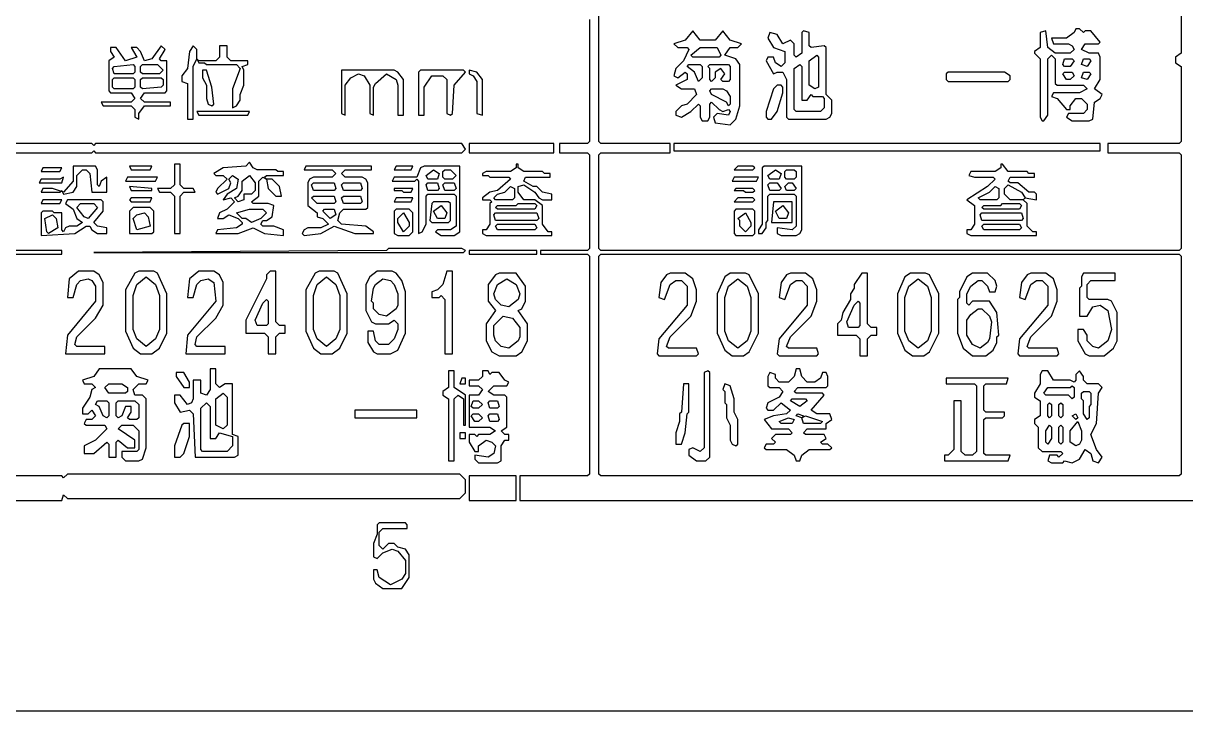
# Model space of a CAD drawing. Header units: millimetres. Extents: x 0 to 421, y 0 to 297.
# Drawn here: x 303.69 to 343, y 0 to 23.24 of the extents above; entities that cross this region are included whole.
import ezdxf

# ---------------------------------------------------------------- set-up
doc = ezdxf.new("R2010")
doc.units = ezdxf.units.MM
doc.layers.add('PAGE', color=8, linetype='Continuous')
doc.layers.add('PDF_TRACE', color=7, linetype='Continuous')

msp = doc.modelspace()

# ---------------------------------------------------------------- linework, layer by layer
at = {"layer": 'PAGE'}
msp.add_lwpolyline([(0, 0), (420.624, 0), (420.624, 296.672), (0, 296.672)], close=True, dxfattribs=at)
at = {"layer": 'PDF_TRACE'}
for points in [[(342.836, 26.861), (342.836, 22.225), (342.646, 22.098), (342.646, 21.908), (342.836, 21.781), (342.836, 19.241), (342.773, 19.177), (340.36, 19.177), (340.36, 18.86), (342.773, 18.86), (342.836, 18.796), (342.836, 15.621), (342.773, 15.558), (323.215, 15.558), (323.151, 15.621), (323.151, 18.796), (323.215, 18.86), (325.564, 18.86), (325.564, 19.177), (323.215, 19.177), (323.151, 19.241), (323.151, 26.861)], [(322.834, 23.368), (322.834, 19.241), (322.77, 19.177), (321.818, 19.177), (321.818, 18.86), (322.77, 18.86), (322.834, 18.796), (322.834, 15.621), (322.77, 15.558), (321.183, 15.558), (321.183, 15.431), (322.77, 15.431), (322.834, 15.367), (322.834, 8.001), (322.77, 7.938), (320.484, 7.938), (320.484, 7.112), (348.234, 7.112)], [(303.212, 18.86), (306.006, 18.86), (306.07, 18.923), (306.133, 18.86), (318.516, 18.86), (318.643, 18.987), (318.516, 19.177), (306.133, 19.177), (306.07, 19.114), (306.006, 19.177), (303.212, 19.177)], [(303.212, 15.431), (304.99, 15.431), (304.99, 15.558), (303.212, 15.558)], [(284.226, 7.112), (304.99, 7.112), (305.054, 7.303), (305.181, 7.176), (318.452, 7.176), (318.643, 7.366), (318.643, 7.811), (318.452, 8.001), (305.181, 8.001), (305.054, 7.874), (304.99, 7.938), (303.212, 7.938)]]:
    msp.add_lwpolyline(points, dxfattribs=at)
for points in [[(326.326, 22.987), (326.072, 22.67), (325.691, 22.543), (325.818, 22.416), (326.136, 22.416), (326.199, 22.352), (326.009, 21.971), (325.755, 21.717), (325.691, 21.463), (325.818, 21.4), (326.072, 21.59), (326.136, 21.527), (326.136, 21.336), (325.755, 21.146), (325.945, 21.019), (326.39, 21.019), (326.453, 20.828), (326.136, 20.511), (325.945, 20.447), (325.755, 20.257), (325.755, 20.13), (325.945, 20.066), (326.263, 20.257), (326.517, 20.511), (326.58, 20.447), (326.58, 20.066), (326.644, 19.939), (326.834, 19.939), (326.898, 20.066), (326.898, 20.511), (326.961, 20.574), (327.215, 20.32), (327.342, 20.257), (327.533, 20.32), (327.596, 20.257), (327.533, 20.13), (327.152, 20.193), (327.025, 20.066), (327.088, 19.876), (327.596, 19.812), (327.787, 20.003), (327.914, 20.447), (327.914, 21.844), (327.787, 22.035), (327.406, 22.162), (327.596, 22.416), (327.85, 22.416), (327.977, 22.543), (327.596, 22.67), (327.342, 22.987), (327.088, 22.67), (326.58, 22.67)], [(328.93, 22.924), (328.866, 22.733), (329.057, 22.416), (329.438, 22.289), (329.438, 21.908), (329.311, 21.781), (329.12, 21.908), (329.057, 22.098), (328.866, 22.098), (328.803, 21.971), (329.057, 21.527), (329.184, 21.59), (329.374, 21.59), (329.501, 21.336), (329.501, 20.066), (329.565, 20.003), (330.835, 20.003), (330.962, 20.066), (331.025, 20.193), (331.025, 20.638), (330.835, 20.828), (330.835, 22.416), (330.771, 22.479), (330.327, 22.416), (330.263, 22.479), (330.263, 22.924), (330.073, 22.987), (330.009, 22.924), (330.009, 22.225), (329.819, 22.098), (329.755, 22.162), (329.755, 22.543), (329.628, 22.67), (329.374, 22.543), (329.184, 22.86)], [(339.788, 22.987), (339.598, 22.987), (339.534, 22.924), (339.407, 23.051), (339.28, 23.051), (339.217, 22.924), (338.963, 22.733), (338.455, 22.733), (338.518, 22.543), (339.026, 22.543), (339.153, 22.479), (339.217, 22.352), (339.09, 22.225), (338.582, 22.225), (338.328, 22.416), (338.264, 22.987), (338.074, 22.924), (338.074, 22.416), (337.883, 22.289), (337.883, 22.225), (338.074, 22.035), (338.074, 20.066), (338.137, 19.939), (338.201, 19.939), (338.328, 20.13), (338.328, 22.035), (338.455, 22.162), (338.582, 22.035), (338.582, 21.209), (338.645, 21.146), (339.534, 21.146), (339.661, 21.019), (339.407, 20.892), (338.518, 20.892), (338.455, 20.765), (338.645, 20.701), (338.963, 20.32), (339.09, 20.32), (339.09, 20.447), (339.28, 20.701), (339.471, 20.701), (339.661, 20.511), (339.661, 20.32), (339.534, 20.193), (339.026, 20.193), (338.963, 20.066), (339.153, 19.939), (339.725, 19.939), (339.852, 20.003), (339.915, 20.574), (340.106, 20.701), (340.169, 20.828), (339.915, 21.019), (340.106, 21.336), (340.106, 22.098), (340.042, 22.225), (339.725, 22.225), (339.471, 22.352), (339.598, 22.543), (340.042, 22.543), (340.106, 22.606)], [(308.483, 22.352), (308.356, 22.479), (308.038, 22.035), (307.784, 21.971), (307.657, 22.289), (307.53, 22.416), (307.34, 22.416), (307.53, 22.098), (307.149, 21.971), (306.832, 22.416), (306.641, 22.416), (306.641, 22.289), (306.768, 22.098), (306.578, 21.971), (306.578, 20.955), (306.641, 20.892), (307.34, 20.892), (307.467, 20.701), (307.34, 20.574), (306.324, 20.574), (306.387, 20.447), (307.34, 20.447), (307.467, 20.32), (307.467, 20.066), (307.594, 20.003), (307.594, 20.193), (307.784, 20.447), (308.673, 20.447), (308.673, 20.574), (307.784, 20.574), (307.657, 20.701), (307.784, 20.892), (308.483, 20.892), (308.546, 20.955), (308.546, 21.971), (308.356, 21.971), (308.292, 22.035)], [(309.435, 22.479), (309.308, 22.289), (309.245, 21.717), (309.054, 21.463), (309.054, 21.273), (309.245, 21.209), (309.245, 20.003), (309.435, 20.003), (309.435, 21.781), (309.562, 22.035), (309.626, 21.908), (309.816, 21.908), (309.88, 21.844), (310.896, 21.844), (311.023, 21.717), (310.769, 21.019), (310.769, 20.384), (310.896, 20.447), (311.023, 20.638), (311.023, 20.828), (311.15, 21.146), (311.15, 21.654), (311.086, 21.781), (311.277, 21.844), (311.277, 21.971), (310.705, 21.971), (310.578, 22.098), (310.578, 22.479), (310.324, 22.479), (310.324, 22.098), (310.197, 21.971), (309.626, 21.971), (309.562, 22.035), (309.562, 22.352)], [(326.263, 22.162), (326.58, 22.416), (327.152, 22.416), (327.279, 22.162), (327.215, 22.098), (326.326, 22.098)], [(330.517, 22.162), (330.581, 22.098), (330.581, 21.082), (330.454, 21.019), (330.263, 21.146), (330.263, 21.971)], [(338.836, 21.844), (338.899, 22.035), (339.153, 22.035), (339.217, 21.971), (339.09, 21.781), (338.899, 21.781)], [(339.471, 21.844), (339.534, 22.035), (339.725, 22.035), (339.788, 21.971), (339.661, 21.781)], [(306.705, 21.717), (306.768, 21.781), (307.403, 21.844), (307.467, 21.781), (307.467, 21.59), (307.403, 21.527), (306.768, 21.527)], [(307.657, 21.781), (307.721, 21.844), (308.229, 21.844), (308.419, 21.654), (308.292, 21.527), (307.721, 21.527), (307.657, 21.59)], [(309.753, 21.654), (309.753, 21.4), (309.88, 21.146), (309.88, 20.701), (309.943, 20.511), (310.07, 20.447), (310.134, 20.511), (310.07, 21.082), (309.88, 21.654)], [(314.452, 21.654), (314.452, 20.193), (314.579, 20.13), (314.579, 21.146), (314.769, 21.4), (315.023, 21.527), (315.214, 21.463), (315.404, 21.146), (315.404, 20.193), (315.531, 20.13), (315.531, 21.082), (315.595, 21.209), (315.976, 21.527), (316.293, 21.336), (316.357, 21.146), (316.357, 20.13), (316.547, 20.13), (316.547, 21.336), (316.357, 21.59), (316.23, 21.654)], [(317.119, 21.654), (317.055, 21.59), (317.055, 20.13), (317.246, 20.13), (317.246, 21.082), (317.5, 21.463), (317.881, 21.463), (318.008, 21.336), (318.008, 20.193), (318.135, 20.13), (318.198, 20.193), (318.262, 21.146), (318.643, 21.59), (318.579, 21.654)], [(318.77, 21.654), (318.77, 21.527), (318.897, 21.463), (319.024, 21.273), (319.024, 20.193), (319.214, 20.13), (319.214, 21.336), (319.024, 21.59)], [(326.136, 21.781), (326.199, 21.844), (326.58, 21.844), (326.644, 21.781), (326.644, 21.4), (326.517, 21.273), (326.39, 21.59)], [(326.834, 21.781), (326.898, 21.844), (327.533, 21.844), (327.596, 21.781), (327.596, 21.336), (327.533, 21.273), (327.342, 21.273), (327.279, 21.336), (327.406, 21.527), (327.279, 21.717), (327.088, 21.59), (327.088, 21.4), (326.961, 21.273), (326.898, 21.336), (326.898, 21.717)], [(329.946, 21.844), (330.009, 21.781), (330.009, 20.638), (330.2, 20.638), (330.327, 20.828), (330.39, 20.765), (330.708, 20.765), (330.771, 20.701), (330.771, 20.384), (330.644, 20.257), (329.819, 20.257), (329.755, 20.32), (329.755, 21.717)], [(306.705, 21.336), (306.768, 21.4), (307.403, 21.4), (307.467, 21.336), (307.467, 21.082), (307.403, 21.019), (306.768, 21.019), (306.705, 21.082)], [(307.657, 21.336), (307.721, 21.4), (308.356, 21.4), (308.419, 21.336), (308.419, 21.146), (308.356, 21.082), (307.721, 21.019), (307.657, 21.082)], [(334.899, 21.527), (334.899, 21.336), (334.962, 21.273), (336.994, 21.273), (337.058, 21.336), (337.058, 21.463), (336.867, 21.59), (334.962, 21.59)], [(338.836, 21.527), (338.899, 21.59), (339.153, 21.59), (339.217, 21.463), (339.09, 21.336), (338.963, 21.336)], [(339.471, 21.4), (339.534, 21.59), (339.725, 21.59), (339.788, 21.527), (339.661, 21.336)], [(326.898, 20.955), (326.961, 21.019), (327.342, 21.019), (327.469, 20.955), (327.596, 20.765), (327.596, 20.511), (327.533, 20.447), (327.469, 20.574), (326.961, 20.828)], [(329.311, 21.146), (329.184, 21.146), (329.057, 21.019), (328.803, 20.257), (328.803, 20.066), (328.866, 20.003), (328.993, 20.003), (329.184, 20.257), (329.374, 20.892), (329.374, 21.082)], [(309.562, 20.257), (309.626, 20.13), (311.277, 20.13), (311.34, 20.257)], [(318.77, 19.177), (318.77, 18.86), (321.627, 18.86), (321.627, 19.177)], [(325.691, 19.177), (325.691, 18.923), (340.106, 18.923), (340.106, 19.177)], [(308.8, 18.479), (308.8, 17.78), (308.673, 17.653), (308.229, 17.653), (308.292, 17.526), (308.673, 17.526), (308.8, 17.399), (308.8, 16.129), (308.991, 16.129), (308.991, 17.399), (309.118, 17.526), (309.499, 17.526), (309.435, 17.653), (309.118, 17.653), (308.991, 17.78), (308.991, 18.479)], [(310.134, 18.161), (310.197, 18.098), (310.451, 18.098), (310.578, 17.971), (310.261, 17.653), (310.197, 17.526), (310.261, 17.463), (310.642, 17.653), (310.705, 17.844), (310.642, 17.971), (310.769, 18.098), (310.959, 17.971), (310.896, 17.653), (310.578, 17.463), (310.451, 17.272), (310.705, 17.336), (310.832, 17.209), (310.578, 16.955), (310.324, 16.828), (310.261, 16.637), (310.451, 16.637), (310.642, 16.764), (310.959, 16.637), (311.086, 16.51), (311.086, 16.447), (310.896, 16.32), (310.261, 16.256), (310.197, 16.129), (310.959, 16.129), (311.467, 16.32), (311.848, 16.129), (312.483, 16.066), (312.483, 16.256), (312.166, 16.383), (311.785, 16.383), (311.721, 16.447), (311.785, 16.574), (311.912, 16.574), (312.102, 16.701), (312.166, 17.082), (311.975, 17.145), (311.467, 17.145), (311.404, 17.209), (311.658, 17.399), (311.658, 17.907), (311.785, 18.034), (311.912, 17.971), (311.975, 17.653), (312.229, 17.399), (312.42, 17.399), (312.356, 17.717), (312.102, 17.971), (311.912, 17.971), (311.848, 18.034), (311.912, 18.098), (312.483, 18.098), (312.483, 18.225), (312.293, 18.225), (312.229, 18.288), (311.594, 18.288), (311.467, 18.352), (311.34, 18.542), (311.213, 18.415), (310.451, 18.352)], [(319.214, 18.161), (319.214, 18.098), (319.405, 18.098), (319.468, 18.034), (320.103, 18.034), (320.167, 17.971), (319.722, 17.59), (319.468, 17.526), (319.214, 17.336), (319.214, 17.272), (319.468, 17.272), (319.532, 17.209), (319.468, 17.145), (319.468, 16.447), (319.341, 16.256), (319.214, 16.256), (319.214, 16.129), (319.341, 16.066), (321.564, 16.066), (321.564, 16.193), (321.437, 16.193), (321.246, 16.447), (321.246, 17.082), (320.992, 17.272), (320.611, 17.272), (320.421, 17.526), (320.421, 17.717), (320.611, 17.78), (320.992, 17.526), (321.119, 17.336), (321.246, 17.272), (321.564, 17.272), (321.564, 17.463), (321.246, 17.526), (321.056, 17.717), (320.929, 17.717), (320.611, 17.907), (320.675, 18.034), (321.5, 18.034), (321.5, 18.161), (321.31, 18.161), (321.246, 18.225), (320.611, 18.225), (320.421, 18.352), (320.421, 18.479), (320.357, 18.479), (320.357, 18.352), (320.167, 18.225), (319.341, 18.225)], [(335.661, 18.098), (335.851, 18.034), (336.486, 18.034), (336.55, 17.971), (336.296, 17.717), (335.597, 17.272), (335.851, 17.082), (335.851, 16.447), (335.724, 16.256), (335.597, 16.256), (335.597, 16.129), (335.724, 16.066), (337.947, 16.066), (337.947, 16.193), (337.82, 16.193), (337.629, 16.383), (337.629, 17.145), (337.502, 17.272), (337.566, 17.336), (337.947, 17.272), (337.947, 17.463), (337.883, 17.526), (337.693, 17.526), (337.312, 17.844), (337.058, 17.844), (336.994, 17.907), (337.058, 18.034), (337.883, 18.034), (337.883, 18.161), (337.693, 18.161), (337.629, 18.225), (336.994, 18.225), (336.804, 18.479), (336.74, 18.479), (336.74, 18.352), (336.55, 18.225), (335.724, 18.225)], [(304.292, 17.526), (304.927, 17.526), (304.99, 17.59), (305.054, 17.463), (305.371, 17.526), (305.498, 17.717), (305.498, 18.098), (305.689, 18.288), (305.816, 18.288), (305.943, 18.161), (306.006, 17.526), (306.514, 17.526), (306.514, 18.034), (306.324, 17.907), (306.26, 17.717), (306.197, 17.78), (306.197, 18.288), (306.133, 18.415), (305.371, 18.415), (305.371, 17.907), (305.054, 17.526), (304.673, 17.653), (304.355, 17.653)], [(304.292, 18.225), (304.927, 18.225), (304.99, 18.352), (304.355, 18.352)], [(307.276, 18.415), (307.34, 18.288), (307.975, 18.288), (308.038, 18.415)], [(311.34, 18.098), (311.531, 17.844), (311.531, 17.59), (311.404, 17.463), (311.15, 17.463), (311.15, 17.272), (310.959, 17.209), (310.832, 17.336), (310.959, 17.399), (311.086, 17.59), (311.086, 17.907)], [(313.182, 18.288), (314.134, 18.288), (314.261, 18.161), (314.134, 18.034), (313.499, 18.034), (313.372, 17.971), (313.309, 17.844), (313.309, 17.082), (313.626, 16.828), (313.626, 16.701), (313.817, 16.637), (314.007, 16.447), (313.753, 16.32), (313.309, 16.32), (313.182, 16.256), (313.118, 16.129), (313.182, 16.066), (313.753, 16.129), (314.198, 16.383), (314.896, 16.129), (315.531, 16.129), (315.531, 16.193), (315.277, 16.383), (314.452, 16.447), (314.325, 16.574), (314.388, 16.828), (314.515, 16.955), (315.277, 16.955), (315.341, 17.018), (315.341, 17.844), (315.277, 17.971), (315.15, 18.034), (314.579, 18.034), (314.452, 18.161), (314.579, 18.288), (315.468, 18.288), (315.468, 18.415), (313.245, 18.415)], [(316.166, 17.907), (316.928, 17.907), (316.992, 17.971), (317.055, 17.907), (317.055, 16.129), (317.182, 16.193), (317.309, 16.447), (317.309, 17.399), (317.373, 17.463), (318.262, 17.463), (318.325, 17.399), (318.325, 16.383), (318.135, 16.256), (317.69, 16.256), (317.627, 16.193), (317.817, 16.066), (318.262, 16.066), (318.452, 16.193), (318.452, 18.415), (317.246, 18.415), (317.119, 18.352), (316.992, 18.034), (316.23, 18.034)], [(316.23, 18.288), (316.801, 18.288), (316.865, 18.415), (316.293, 18.415)], [(317.309, 18.098), (317.563, 18.288), (317.754, 18.161), (317.69, 17.971), (317.373, 17.971)], [(317.881, 18.225), (317.944, 18.288), (318.135, 18.288), (318.325, 18.098), (318.198, 17.971), (317.944, 17.971), (317.881, 18.034)], [(327.723, 18.288), (328.358, 18.288), (328.422, 18.352), (328.358, 18.415), (327.85, 18.415)], [(328.739, 18.415), (328.676, 18.352), (328.676, 16.447), (328.549, 16.256), (328.549, 16.129), (328.676, 16.129), (328.803, 16.32), (328.803, 16.51), (328.866, 16.574), (328.866, 17.399), (328.93, 17.463), (329.755, 17.463), (329.819, 17.399), (329.819, 16.383), (329.692, 16.256), (329.184, 16.32), (329.184, 16.129), (329.311, 16.066), (329.819, 16.066), (329.946, 16.129), (330.009, 16.256), (330.009, 18.415)], [(328.866, 18.098), (329.12, 18.288), (329.311, 18.161), (329.247, 17.971), (328.93, 17.971)], [(329.438, 18.225), (329.501, 18.288), (329.755, 18.288), (329.819, 18.225), (329.819, 18.034), (329.755, 17.971), (329.501, 17.971), (329.438, 18.034)], [(305.054, 18.034), (304.927, 17.971), (304.292, 17.971), (304.228, 17.844), (304.99, 17.844)], [(307.149, 17.907), (308.165, 17.907), (308.229, 18.034), (307.213, 18.034)], [(307.276, 17.717), (307.34, 17.59), (308.038, 17.59), (308.038, 17.653)], [(313.436, 17.78), (313.499, 17.844), (314.198, 17.844), (314.261, 17.653), (314.198, 17.59), (313.499, 17.59)], [(314.452, 17.78), (314.515, 17.844), (315.087, 17.844), (315.15, 17.653), (315.087, 17.59), (314.515, 17.59)], [(317.309, 17.78), (317.373, 17.844), (317.69, 17.844), (317.754, 17.653), (317.69, 17.59), (317.373, 17.59)], [(317.881, 17.78), (317.944, 17.844), (318.262, 17.844), (318.325, 17.653), (318.262, 17.59), (317.944, 17.59)], [(320.294, 17.653), (320.294, 17.336), (320.23, 17.272), (319.659, 17.272), (319.595, 17.336), (319.722, 17.463), (319.976, 17.526), (320.167, 17.717)], [(327.66, 17.907), (328.485, 17.907), (328.549, 18.034), (327.723, 18.034)], [(328.866, 17.78), (328.93, 17.844), (329.184, 17.844), (329.311, 17.653), (329.247, 17.59), (328.93, 17.59)], [(329.438, 17.717), (329.565, 17.844), (329.692, 17.844), (329.819, 17.653), (329.755, 17.59), (329.501, 17.59)], [(336.677, 17.653), (336.677, 17.336), (336.613, 17.272), (336.042, 17.272), (335.978, 17.336), (336.359, 17.526), (336.55, 17.717)], [(336.867, 17.653), (336.994, 17.78), (337.439, 17.526), (337.566, 17.336), (337.502, 17.272), (337.058, 17.272), (336.867, 17.463)], [(307.276, 17.272), (307.34, 17.209), (307.975, 17.209), (308.038, 17.336), (307.34, 17.336)], [(313.436, 17.336), (313.499, 17.399), (314.198, 17.399), (314.261, 17.209), (314.198, 17.145), (313.626, 17.145)], [(314.452, 17.336), (314.515, 17.399), (315.087, 17.399), (315.15, 17.209), (315.087, 17.145), (314.515, 17.145)], [(316.23, 17.653), (316.23, 17.59), (316.484, 17.59), (316.547, 17.526), (316.801, 17.526), (316.865, 17.653)], [(316.23, 17.209), (316.801, 17.209), (316.865, 17.336), (316.293, 17.336)], [(327.723, 17.59), (328.041, 17.59), (328.104, 17.526), (328.358, 17.526), (328.422, 17.59), (328.358, 17.653), (327.787, 17.653)], [(327.723, 17.209), (328.358, 17.209), (328.422, 17.272), (328.358, 17.336), (327.85, 17.336)], [(304.292, 16.828), (304.292, 16.066), (305.435, 16.129), (305.816, 16.383), (305.943, 16.383), (306.006, 16.256), (306.197, 16.129), (306.514, 16.129), (306.514, 16.32), (306.197, 16.383), (306.07, 16.51), (306.387, 16.891), (306.387, 17.209), (306.324, 17.272), (305.181, 17.272), (305.117, 17.145), (305.371, 16.955), (305.498, 16.637), (305.689, 16.51), (305.498, 16.383), (305.244, 16.383), (305.117, 16.32), (305.054, 16.193), (304.99, 16.256), (304.99, 16.828), (304.736, 16.828), (304.673, 16.891), (304.355, 16.891)], [(304.292, 17.145), (304.927, 17.145), (304.99, 17.272), (304.355, 17.272)], [(305.498, 17.018), (305.625, 17.145), (306.07, 17.145), (306.197, 17.018), (305.879, 16.637), (305.752, 16.701)], [(307.403, 17.018), (307.276, 16.891), (307.276, 16.129), (308.038, 16.129), (308.102, 16.193), (308.102, 16.891), (307.975, 17.018)], [(310.896, 16.828), (311.34, 16.955), (311.785, 16.955), (311.912, 16.828), (311.721, 16.637), (311.404, 16.51), (311.213, 16.637), (311.086, 16.637)], [(313.817, 16.891), (313.88, 16.955), (314.198, 16.955), (314.261, 16.764), (314.071, 16.637)], [(316.293, 16.955), (316.23, 16.891), (316.23, 16.129), (316.357, 16.066), (316.738, 16.066), (316.865, 16.193), (316.865, 16.828), (316.738, 16.955)], [(317.563, 17.209), (317.5, 17.145), (317.436, 16.574), (317.5, 16.51), (318.071, 16.51), (318.135, 16.574), (318.135, 17.145), (318.071, 17.209)], [(317.817, 17.082), (318.008, 16.828), (317.944, 16.637), (317.69, 16.637), (317.563, 16.891)], [(319.659, 17.018), (319.722, 17.082), (320.357, 17.082), (320.421, 17.145), (320.992, 17.145), (321.056, 17.082), (320.992, 16.955), (319.722, 16.955)], [(327.787, 16.955), (327.723, 16.891), (327.723, 16.129), (327.787, 16.066), (328.358, 16.066), (328.422, 16.129), (328.422, 16.891), (328.358, 16.955)], [(329.057, 17.209), (328.993, 16.51), (329.692, 16.51), (329.692, 17.209)], [(329.374, 17.082), (329.565, 16.828), (329.501, 16.637), (329.247, 16.637), (329.12, 16.891)], [(336.105, 17.018), (336.169, 17.082), (336.74, 17.082), (336.804, 17.145), (337.375, 17.145), (337.439, 17.082), (337.375, 16.955), (336.169, 16.955)], [(304.673, 16.764), (304.8, 16.637), (304.863, 16.32), (304.546, 16.129), (304.482, 16.193), (304.419, 16.637)], [(307.784, 16.828), (307.911, 16.701), (307.975, 16.383), (307.53, 16.256), (307.403, 16.637), (307.53, 16.764)], [(316.547, 16.828), (316.738, 16.51), (316.738, 16.383), (316.547, 16.193), (316.357, 16.51), (316.357, 16.637)], [(319.595, 16.764), (319.659, 16.828), (321.056, 16.828), (321.119, 16.637), (321.056, 16.574), (319.659, 16.574)], [(328.104, 16.828), (328.295, 16.51), (328.295, 16.383), (328.104, 16.193), (327.914, 16.383), (327.914, 16.574), (327.85, 16.637)], [(336.042, 16.764), (336.105, 16.828), (337.439, 16.828), (337.502, 16.637), (337.439, 16.574), (336.105, 16.574)], [(319.659, 16.383), (319.722, 16.447), (320.992, 16.447), (321.056, 16.32), (320.992, 16.256), (319.722, 16.256)], [(336.105, 16.383), (336.169, 16.447), (337.375, 16.447), (337.439, 16.32), (337.375, 16.256), (336.169, 16.256)], [(318.643, 15.558), (318.516, 15.621), (316.039, 15.621), (315.976, 15.558), (306.07, 15.494), (318.579, 15.494)], [(318.77, 15.558), (318.77, 15.431), (321.056, 15.431), (321.056, 15.558)], [(323.151, 15.367), (323.215, 15.431), (342.773, 15.431), (342.836, 15.367), (342.836, 8.001), (342.773, 7.938), (323.215, 7.938), (323.151, 8.001)], [(305.562, 14.859), (305.244, 14.605), (305.181, 13.97), (305.371, 13.97), (305.498, 14.415), (305.625, 14.542), (305.879, 14.605), (306.006, 14.542), (306.133, 14.351), (306.133, 13.843), (305.181, 12.7), (305.117, 12.065), (306.451, 12.065), (306.451, 12.319), (305.498, 12.319), (305.435, 12.383), (305.498, 12.637), (306.133, 13.272), (306.387, 13.716), (306.387, 14.478), (306.26, 14.732), (306.07, 14.859)], [(307.594, 14.859), (307.467, 14.796), (307.149, 14.224), (307.149, 12.827), (307.403, 12.256), (307.657, 12.065), (308.038, 12.065), (308.292, 12.256), (308.546, 12.764), (308.546, 14.097), (308.229, 14.796), (308.102, 14.859)], [(307.848, 14.669), (308.165, 14.415), (308.292, 14.034), (308.292, 12.891), (308.165, 12.573), (307.848, 12.319), (307.53, 12.573), (307.403, 12.891), (307.403, 14.034), (307.53, 14.415)], [(309.626, 14.859), (309.308, 14.605), (309.245, 13.97), (309.435, 13.97), (309.562, 14.415), (309.689, 14.542), (309.943, 14.605), (310.134, 14.478), (310.197, 13.843), (309.245, 12.7), (309.181, 12.065), (310.515, 12.065), (310.515, 12.319), (309.562, 12.319), (309.499, 12.383), (309.562, 12.637), (310.197, 13.272), (310.451, 13.716), (310.451, 14.478), (310.324, 14.732), (310.134, 14.859)], [(312.039, 14.859), (311.912, 14.732), (311.912, 14.605), (311.213, 13.208), (311.213, 12.764), (311.848, 12.764), (311.975, 12.637), (311.975, 12.065), (312.229, 12.065), (312.229, 12.637), (312.356, 12.764), (312.547, 12.764), (312.547, 13.018), (312.356, 13.018), (312.229, 13.145), (312.229, 14.859)], [(313.69, 14.859), (313.563, 14.796), (313.245, 14.224), (313.245, 12.827), (313.499, 12.256), (313.753, 12.065), (314.134, 12.065), (314.388, 12.256), (314.642, 12.764), (314.642, 14.097), (314.325, 14.796), (314.198, 14.859)], [(313.944, 14.669), (314.261, 14.415), (314.388, 14.034), (314.388, 12.891), (314.261, 12.573), (313.944, 12.319), (313.626, 12.573), (313.499, 12.891), (313.499, 14.034), (313.626, 14.415)], [(315.658, 14.859), (315.404, 14.669), (315.277, 14.415), (315.277, 13.526), (315.468, 13.145), (315.595, 13.081), (316.039, 13.081), (316.23, 13.208), (316.357, 13.081), (316.357, 12.891), (316.23, 12.573), (316.039, 12.383), (315.722, 12.383), (315.595, 12.51), (315.531, 12.827), (315.341, 12.827), (315.341, 12.446), (315.531, 12.129), (315.658, 12.065), (316.103, 12.065), (316.357, 12.192), (316.611, 12.764), (316.611, 14.161), (316.484, 14.542), (316.293, 14.796), (316.166, 14.859)], [(315.849, 14.605), (316.103, 14.542), (316.23, 14.415), (316.357, 14.097), (316.357, 13.716), (316.293, 13.589), (315.976, 13.335), (315.722, 13.399), (315.531, 13.589), (315.531, 13.78), (315.468, 13.843), (315.531, 14.288), (315.595, 14.415)], [(318.008, 14.859), (317.881, 14.415), (317.69, 14.224), (317.5, 14.161), (317.5, 13.97), (317.754, 13.97), (317.817, 14.034), (317.944, 13.907), (317.944, 12.065), (318.198, 12.065), (318.198, 14.859)], [(319.786, 14.796), (319.659, 14.732), (319.405, 14.415), (319.405, 13.843), (319.659, 13.526), (319.341, 13.081), (319.341, 12.51), (319.532, 12.129), (319.786, 12.002), (320.357, 12.002), (320.548, 12.129), (320.738, 12.51), (320.738, 13.081), (320.421, 13.526), (320.548, 13.589), (320.675, 13.843), (320.675, 14.351), (320.357, 14.796)], [(320.04, 14.605), (320.357, 14.415), (320.484, 14.097), (320.421, 13.907), (320.103, 13.653), (319.849, 13.716), (319.659, 13.907), (319.595, 14.097), (319.722, 14.415)], [(325.564, 14.796), (325.437, 14.732), (325.247, 14.478), (325.183, 13.97), (325.374, 13.907), (325.564, 14.415), (325.755, 14.542), (325.945, 14.542), (326.136, 14.351), (326.136, 13.716), (325.183, 12.573), (325.12, 12.065), (325.183, 12.002), (326.453, 12.002), (326.517, 12.065), (326.453, 12.256), (325.501, 12.256), (325.437, 12.319), (325.564, 12.637), (326.263, 13.335), (326.453, 13.843), (326.453, 14.224), (326.326, 14.605), (326.072, 14.796)], [(327.596, 14.796), (327.406, 14.669), (327.152, 14.097), (327.152, 12.764), (327.406, 12.192), (327.66, 12.002), (328.041, 12.002), (328.231, 12.129), (328.549, 12.764), (328.549, 14.097), (328.231, 14.732), (328.104, 14.796)], [(327.85, 14.605), (328.168, 14.351), (328.295, 13.97), (328.295, 12.827), (328.168, 12.51), (327.85, 12.256), (327.533, 12.51), (327.406, 12.827), (327.406, 13.97), (327.533, 14.351)], [(329.628, 14.796), (329.501, 14.732), (329.311, 14.478), (329.247, 13.97), (329.438, 13.907), (329.628, 14.415), (329.819, 14.542), (330.009, 14.542), (330.2, 14.351), (330.2, 13.716), (329.247, 12.573), (329.184, 12.065), (329.247, 12.002), (330.517, 12.002), (330.581, 12.065), (330.517, 12.256), (329.565, 12.256), (329.501, 12.319), (329.628, 12.637), (330.327, 13.335), (330.517, 13.843), (330.517, 14.224), (330.39, 14.605), (330.136, 14.796)], [(332.041, 14.796), (331.787, 14.415), (331.787, 14.288), (331.66, 14.097), (331.66, 13.907), (331.406, 13.462), (331.343, 13.208), (331.216, 13.081), (331.216, 12.7), (331.851, 12.7), (331.978, 12.573), (331.978, 12.002), (332.232, 12.002), (332.232, 12.573), (332.359, 12.7), (332.549, 12.7), (332.549, 12.954), (332.359, 12.954), (332.232, 13.081), (332.232, 14.796)], [(333.692, 14.796), (333.502, 14.669), (333.248, 14.097), (333.248, 12.764), (333.502, 12.192), (333.756, 12.002), (334.137, 12.002), (334.327, 12.129), (334.645, 12.764), (334.645, 14.097), (334.327, 14.732), (334.2, 14.796)], [(333.946, 14.605), (334.264, 14.351), (334.391, 13.97), (334.391, 12.827), (334.264, 12.51), (333.946, 12.256), (333.629, 12.51), (333.502, 12.827), (333.502, 13.97), (333.629, 14.351)], [(335.788, 14.796), (335.597, 14.669), (335.343, 14.161), (335.343, 13.97), (335.28, 13.907), (335.28, 12.764), (335.47, 12.256), (335.788, 12.002), (336.232, 12.002), (336.486, 12.192), (336.613, 12.446), (336.613, 12.637), (336.677, 12.7), (336.613, 13.462), (336.359, 13.843), (335.788, 13.843), (335.661, 13.716), (335.597, 13.78), (335.597, 14.097), (335.724, 14.351), (335.978, 14.542), (336.105, 14.542), (336.296, 14.351), (336.359, 14.161), (336.55, 14.161), (336.613, 14.351), (336.55, 14.542), (336.296, 14.796)], [(337.756, 14.796), (337.629, 14.732), (337.439, 14.478), (337.375, 13.97), (337.566, 13.907), (337.756, 14.415), (337.947, 14.542), (338.137, 14.542), (338.328, 14.351), (338.328, 13.716), (337.375, 12.573), (337.312, 12.065), (337.375, 12.002), (338.645, 12.002), (338.709, 12.065), (338.645, 12.256), (337.693, 12.256), (337.629, 12.319), (337.756, 12.637), (338.455, 13.335), (338.645, 13.843), (338.645, 14.224), (338.518, 14.605), (338.264, 14.796)], [(339.534, 14.796), (339.471, 14.669), (339.471, 14.351), (339.407, 14.288), (339.407, 13.335), (339.661, 13.335), (339.852, 13.653), (340.106, 13.716), (340.36, 13.526), (340.487, 12.891), (340.36, 12.51), (340.042, 12.256), (339.852, 12.319), (339.661, 12.51), (339.661, 12.7), (339.534, 12.891), (339.344, 12.891), (339.344, 12.51), (339.598, 12.065), (339.725, 12.002), (340.233, 12.002), (340.55, 12.256), (340.677, 12.51), (340.677, 13.462), (340.487, 13.843), (340.36, 13.907), (339.725, 13.907), (339.661, 13.97), (339.661, 14.415), (339.788, 14.542), (340.614, 14.542), (340.614, 14.796)], [(311.912, 13.907), (311.975, 13.843), (311.975, 13.081), (311.912, 13.018), (311.594, 13.018), (311.531, 13.208), (311.785, 13.78)], [(331.914, 13.843), (331.978, 13.78), (331.978, 13.018), (331.914, 12.954), (331.597, 12.954), (331.533, 13.145), (331.787, 13.716)], [(335.978, 13.589), (336.105, 13.589), (336.359, 13.335), (336.423, 13.145), (336.359, 12.573), (336.296, 12.446), (336.042, 12.256), (335.788, 12.383), (335.597, 12.7), (335.597, 13.208), (335.724, 13.399)], [(319.913, 13.335), (320.23, 13.272), (320.484, 12.954), (320.484, 12.637), (320.421, 12.51), (320.103, 12.256), (319.849, 12.319), (319.659, 12.51), (319.595, 12.7), (319.595, 13.018)], [(306.26, 11.557), (306.07, 11.303), (305.689, 11.176), (305.752, 11.049), (306.006, 11.049), (306.133, 10.922), (306.006, 10.859), (305.943, 10.605), (305.689, 10.224), (305.689, 10.033), (305.879, 10.033), (306.006, 10.16), (306.133, 9.97), (306.006, 9.843), (305.816, 9.843), (305.752, 9.716), (305.816, 9.652), (306.451, 9.652), (306.514, 9.525), (306.133, 9.144), (305.752, 8.954), (305.752, 8.7), (306.07, 8.7), (306.514, 9.081), (306.578, 9.017), (306.578, 8.573), (306.832, 8.573), (306.832, 9.081), (306.895, 9.144), (307.213, 8.89), (307.467, 8.89), (307.467, 9.144), (306.895, 9.525), (307.022, 9.652), (307.403, 9.652), (307.594, 9.462), (307.594, 8.827), (307.53, 8.763), (307.022, 8.763), (307.022, 8.573), (307.149, 8.446), (307.594, 8.446), (307.721, 8.509), (307.848, 8.89), (307.848, 10.541), (307.721, 10.668), (307.467, 10.668), (307.403, 10.859), (307.594, 11.049), (307.848, 11.049), (307.911, 11.176), (307.53, 11.303), (307.34, 11.557)], [(310.007, 11.557), (310.007, 10.859), (309.88, 10.668), (309.689, 10.732), (309.689, 11.176), (309.435, 11.176), (309.435, 10.541), (309.372, 10.414), (309.245, 10.351), (308.991, 10.668), (308.8, 10.668), (308.8, 10.414), (308.991, 10.097), (309.308, 10.16), (309.435, 10.033), (309.499, 8.573), (310.832, 8.573), (310.959, 8.636), (310.959, 9.271), (310.769, 9.335), (310.769, 11.049), (310.515, 11.049), (310.324, 10.922), (310.197, 11.049), (310.197, 11.557)], [(308.864, 11.43), (308.864, 11.303), (309.118, 10.922), (309.308, 10.922), (309.308, 11.113), (309.118, 11.43)], [(318.071, 11.494), (318.071, 10.922), (317.881, 10.795), (317.881, 10.668), (318.071, 10.541), (318.071, 8.446), (318.262, 8.446), (318.262, 10.541), (318.389, 10.668), (318.579, 10.541), (318.579, 9.652), (318.643, 9.652), (318.643, 10.668), (318.262, 10.922), (318.262, 11.494)], [(319.214, 11.494), (319.214, 11.303), (319.087, 11.176), (318.77, 11.176), (318.77, 10.986), (319.087, 10.986), (319.214, 10.859), (319.087, 10.668), (318.77, 10.668), (318.77, 9.589), (319.468, 9.589), (319.659, 9.462), (319.468, 9.335), (319.087, 9.335), (319.024, 9.271), (318.96, 9.335), (318.77, 9.335), (318.77, 9.081), (318.96, 8.763), (319.087, 8.763), (319.087, 8.954), (319.341, 9.144), (319.532, 9.081), (319.659, 8.954), (319.595, 8.7), (319.405, 8.573), (318.96, 8.636), (318.96, 8.509), (319.087, 8.382), (319.722, 8.382), (319.849, 8.446), (319.849, 8.954), (319.976, 9.144), (320.103, 9.144), (320.103, 9.335), (319.976, 9.335), (319.849, 9.462), (320.04, 9.589), (320.04, 10.605), (319.976, 10.668), (319.595, 10.668), (319.405, 10.795), (319.595, 10.986), (320.04, 10.986), (320.103, 11.113), (319.976, 11.176), (319.786, 11.43), (319.532, 11.43), (319.468, 11.367), (319.405, 11.494)], [(326.834, 11.494), (326.707, 11.43), (326.707, 8.89), (326.58, 8.763), (326.326, 8.89), (326.199, 8.827), (326.199, 8.636), (326.453, 8.446), (326.771, 8.446), (326.898, 8.573), (326.898, 11.43)], [(328.93, 11.43), (328.866, 11.303), (328.866, 10.986), (328.93, 10.922), (329.247, 10.922), (329.374, 10.795), (329.247, 10.605), (328.866, 10.414), (328.803, 10.224), (328.866, 10.16), (329.057, 10.16), (329.311, 10.414), (329.628, 10.16), (329.501, 10.033), (329.057, 9.97), (328.739, 9.843), (328.993, 9.525), (329.565, 9.525), (329.692, 9.398), (329.628, 9.335), (329.12, 9.335), (328.993, 9.208), (329.12, 9.081), (329.057, 9.017), (328.803, 9.017), (328.739, 8.89), (328.803, 8.827), (329.501, 8.827), (329.755, 8.636), (329.819, 8.446), (329.946, 8.446), (330.009, 8.636), (330.263, 8.827), (330.962, 8.827), (331.025, 8.89), (330.898, 9.017), (330.708, 9.017), (330.644, 9.081), (330.835, 9.208), (330.771, 9.335), (330.136, 9.335), (330.073, 9.398), (330.2, 9.525), (330.835, 9.525), (330.835, 9.716), (331.025, 9.843), (330.962, 10.033), (330.517, 10.033), (330.327, 10.16), (330.771, 10.668), (330.708, 10.732), (329.819, 10.732), (329.755, 10.795), (329.882, 10.922), (330.835, 10.922), (330.898, 10.986), (330.898, 11.303), (330.835, 11.43), (330.708, 11.43), (330.644, 11.24), (330.454, 11.113), (330.2, 11.113), (330.009, 11.303), (329.946, 11.557), (329.819, 11.557), (329.755, 11.303), (329.565, 11.113), (329.247, 11.113), (329.12, 11.24), (329.12, 11.367)], [(338.137, 11.494), (338.074, 11.367), (338.074, 11.049), (337.883, 10.732), (337.883, 10.605), (338.074, 10.478), (338.074, 9.97), (337.883, 9.843), (337.883, 9.716), (338.01, 9.589), (338.01, 8.89), (338.137, 8.763), (338.772, 8.763), (338.836, 8.7), (338.709, 8.573), (338.645, 8.636), (338.391, 8.636), (338.328, 8.446), (338.455, 8.382), (338.836, 8.382), (338.899, 8.446), (339.153, 8.382), (339.407, 8.509), (339.598, 8.827), (339.788, 8.7), (339.852, 8.446), (340.042, 8.382), (340.169, 8.573), (339.979, 8.827), (339.788, 9.335), (339.979, 9.716), (340.042, 10.732), (340.169, 10.922), (340.042, 11.049), (339.661, 11.049), (339.534, 11.176), (339.534, 11.303), (339.407, 11.494), (339.28, 11.367), (339.28, 11.176), (339.217, 11.113), (339.09, 11.176), (338.518, 11.176), (338.328, 11.494)], [(306.451, 10.922), (306.578, 11.049), (307.022, 11.049), (307.213, 10.922), (307.213, 10.795), (307.149, 10.732), (306.578, 10.732)], [(318.516, 11.24), (318.452, 11.049), (318.643, 11.049), (318.643, 11.24)], [(326.199, 11.049), (326.009, 11.049), (325.945, 10.097), (325.882, 10.033), (325.882, 9.779), (325.755, 9.398), (325.755, 9.017), (325.945, 9.017), (326.072, 9.398), (326.136, 10.033), (326.199, 10.097)], [(327.406, 11.049), (327.342, 10.859), (327.406, 10.795), (327.406, 10.414), (327.469, 10.351), (327.469, 9.906), (327.596, 9.652), (327.596, 9.144), (327.66, 9.017), (327.787, 8.954), (327.85, 9.017), (327.85, 9.843), (327.723, 10.097), (327.723, 10.541), (327.596, 10.986)], [(334.899, 11.24), (334.899, 11.049), (335.851, 11.049), (335.915, 10.986), (335.915, 8.763), (335.788, 8.636), (335.534, 8.636), (335.407, 8.763), (335.407, 10.478), (335.153, 10.478), (335.153, 8.827), (334.962, 8.636), (334.835, 8.636), (334.835, 8.446), (336.994, 8.446), (337.058, 8.636), (336.232, 8.636), (336.169, 8.7), (336.169, 9.843), (336.232, 9.906), (336.804, 9.906), (336.867, 9.97), (336.867, 10.097), (336.232, 10.097), (336.169, 10.16), (336.169, 10.986), (336.232, 11.049), (336.931, 11.049), (336.994, 11.24)], [(310.451, 10.732), (310.578, 10.605), (310.578, 9.652), (310.451, 9.525), (310.197, 9.652), (310.197, 10.541)], [(339.217, 10.922), (339.217, 10.605), (339.153, 10.541), (339.026, 10.668), (338.264, 10.668), (338.201, 10.732), (338.328, 10.922), (339.09, 10.922), (339.153, 10.986)], [(339.534, 10.795), (339.725, 10.795), (339.788, 10.732), (339.788, 10.351), (339.725, 10.287), (339.725, 9.906), (339.661, 9.843), (339.534, 10.033), (339.534, 10.478), (339.471, 10.541), (339.471, 10.732)], [(306.197, 10.478), (306.514, 10.478), (306.578, 10.414), (306.578, 9.97), (306.514, 9.906), (306.387, 9.97), (306.26, 10.287), (306.133, 10.351)], [(306.832, 10.414), (306.895, 10.478), (307.467, 10.478), (307.594, 10.351), (307.594, 9.906), (307.53, 9.843), (307.276, 9.843), (307.213, 9.906), (307.34, 10.097), (307.34, 10.287), (307.149, 10.287), (307.022, 9.97), (306.895, 9.906), (306.832, 9.97)], [(309.88, 10.414), (310.007, 10.287), (310.007, 9.208), (310.197, 9.208), (310.324, 9.398), (310.769, 9.271), (310.769, 8.954), (310.578, 8.763), (309.753, 8.763), (309.689, 8.827), (309.689, 10.224)], [(318.833, 10.287), (318.897, 10.478), (319.087, 10.478), (319.214, 10.351), (319.087, 10.224), (318.897, 10.224)], [(319.405, 10.414), (319.468, 10.478), (319.722, 10.478), (319.786, 10.287), (319.722, 10.224), (319.468, 10.224)], [(329.628, 10.478), (329.692, 10.541), (330.136, 10.541), (330.2, 10.478), (329.946, 10.287)], [(338.391, 10.414), (338.455, 10.351), (338.455, 9.97), (338.391, 9.906), (338.328, 9.97), (338.328, 10.351)], [(338.772, 10.414), (338.836, 10.351), (338.836, 9.97), (338.772, 9.906), (338.709, 9.97), (338.709, 10.351)], [(314.896, 10.16), (314.896, 9.906), (316.992, 9.906), (316.992, 10.16)], [(318.833, 9.97), (318.897, 10.033), (319.087, 10.033), (319.214, 9.906), (319.087, 9.779), (318.96, 9.779)], [(319.405, 9.97), (319.468, 10.033), (319.722, 10.033), (319.786, 9.843), (319.722, 9.779), (319.468, 9.779)], [(329.247, 9.779), (329.565, 9.906), (329.755, 9.843), (329.692, 9.716), (329.311, 9.716)], [(329.819, 9.97), (329.882, 10.033), (330.073, 9.97), (330.009, 9.906)], [(330.009, 9.906), (330.136, 9.97), (330.708, 9.779), (330.644, 9.716), (330.073, 9.716)], [(339.153, 9.97), (339.28, 10.033), (339.344, 9.906), (339.28, 9.843)], [(309.308, 9.716), (309.118, 9.716), (309.054, 9.652), (308.8, 8.954), (308.8, 8.573), (308.991, 8.573), (309.118, 8.7), (309.308, 9.271)], [(338.391, 9.652), (338.455, 9.589), (338.455, 9.208), (338.328, 9.017), (338.264, 9.081), (338.264, 9.462)], [(338.772, 9.652), (338.836, 9.589), (338.836, 9.081), (338.772, 9.017), (338.709, 9.081), (338.709, 9.589)], [(339.344, 9.779), (339.471, 9.462), (339.471, 9.144), (339.407, 9.017), (339.28, 8.954), (339.09, 9.081), (339.09, 9.462)], [(318.452, 9.398), (318.452, 9.208), (318.643, 9.208), (318.643, 9.398)], [(318.77, 7.938), (318.77, 7.112), (320.357, 7.112), (320.357, 7.938)], [(315.722, 6.35), (315.658, 6.287), (315.658, 5.969), (315.531, 5.652), (315.531, 5.207), (315.658, 5.144), (315.849, 5.334), (316.166, 5.461), (316.357, 5.398), (316.611, 5.08), (316.611, 4.636), (316.484, 4.445), (316.103, 4.255), (315.722, 4.509), (315.658, 4.763), (315.531, 4.763), (315.531, 4.445), (315.595, 4.318), (315.849, 4.128), (316.484, 4.128), (316.738, 4.509), (316.738, 5.271), (316.611, 5.461), (316.357, 5.525), (316.23, 5.652), (316.039, 5.652), (315.849, 5.461), (315.722, 5.588), (315.722, 6.033), (315.849, 6.16), (316.674, 6.16), (316.674, 6.287), (316.611, 6.35)]]:
    msp.add_lwpolyline(points, close=True, dxfattribs=at)

doc.saveas('drawing.dxf')
